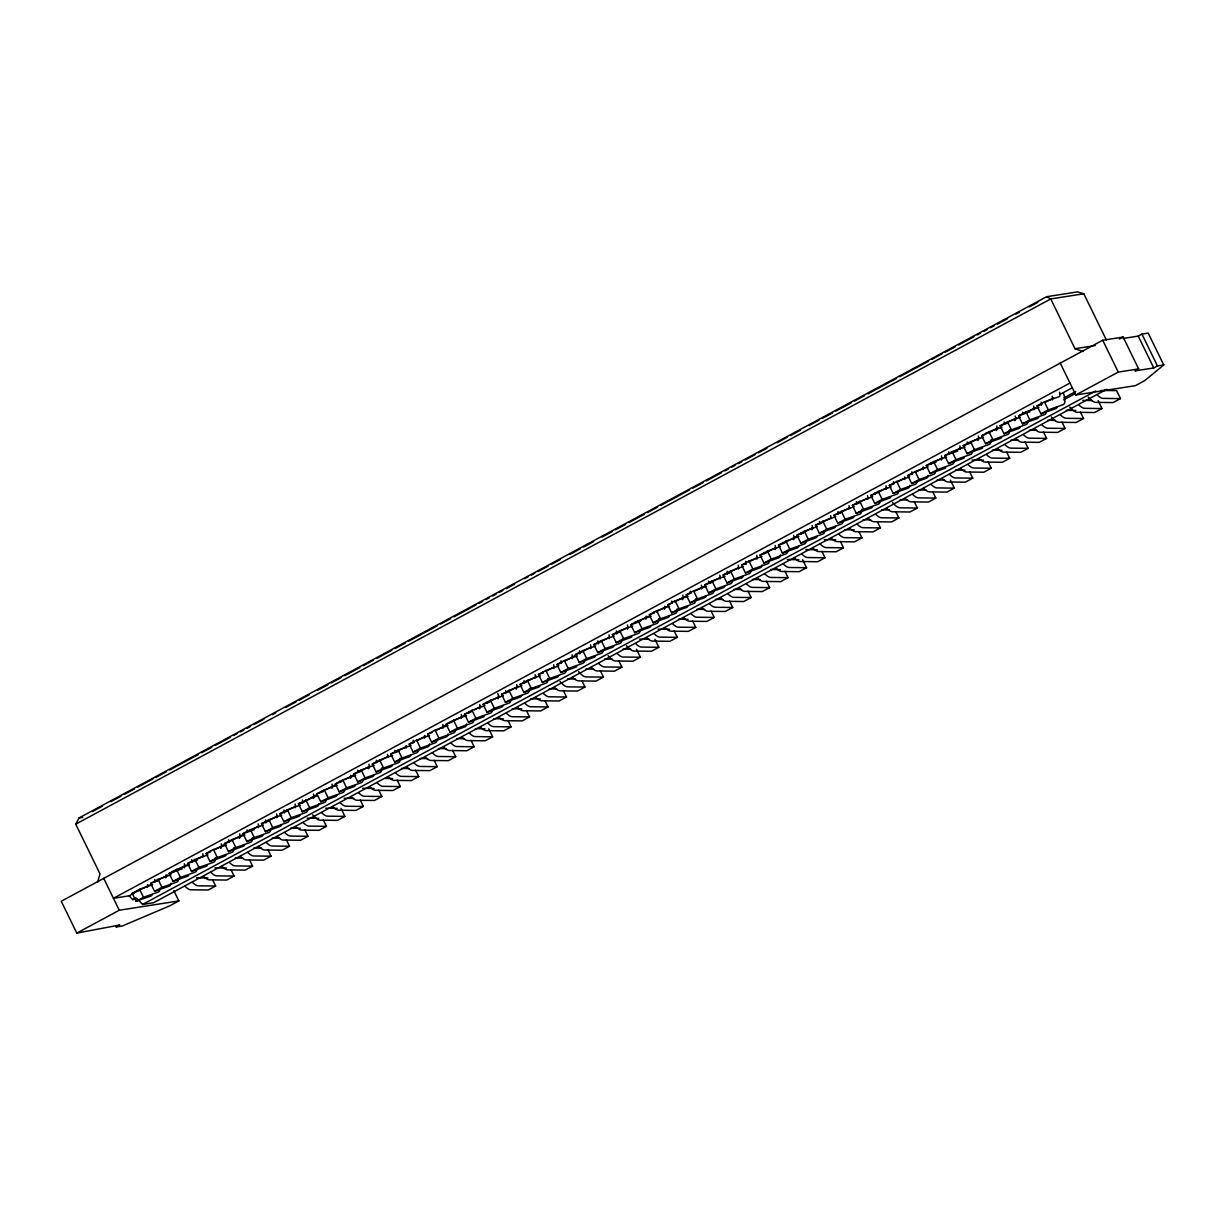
<?xml version="1.0" encoding="UTF-8"?>
<svg xmlns="http://www.w3.org/2000/svg" width="1225" height="1225" viewBox="0 0 1225 1225"><rect width="100%" height="100%" fill="white"/><g stroke="black" fill="none" stroke-linecap="round" stroke-linejoin="round"><path stroke-width="1.5" d="M97.51 882.459L100.021 873.93L75.736 824.165L79.058 817.948L1046.671 296.71L1077.525 291.887L1083.819 293.77L1106.42 340.106M1123.187 338.452L1138.239 336.094L1141.945 334.103L1148.208 333.123L1163.75 364.989L1144.625 380.684L1135.391 385.661L1075.795 394.971L1060.253 363.121M92.334 811.624L102.425 806.188M110.847 801.655L120.938 796.219M124.307 794.412L134.398 788.977M137.767 787.154L152.895 779.008M156.264 777.186L166.355 771.75M169.724 769.943L198.328 754.539M201.681 752.732L211.787 747.281M215.141 745.474L230.285 737.312M233.653 735.505L237.022 733.698M240.376 731.876L243.744 730.069M247.113 728.263L250.467 726.44M253.835 724.633L263.926 719.197M272.348 714.665L275.702 712.858M285.808 707.407L295.899 701.971M299.267 700.164L309.358 694.728M317.765 690.196L327.856 684.76M331.225 682.953L341.316 677.502M344.684 675.695L359.828 667.533M363.182 665.726L373.288 660.29M376.642 658.483L391.786 650.322M395.154 648.515L405.245 643.064M408.614 641.257L437.202 625.853M440.571 624.046L450.662 618.61M454.031 616.788L475.897 605.012M479.266 603.19L482.635 601.383M485.988 599.576L489.357 597.754M492.726 595.947L496.094 594.14M499.448 592.318L502.817 590.511M506.185 588.704L514.592 584.172M524.683 578.736L528.052 576.914M531.42 575.107L534.789 573.285M538.143 571.478L548.233 566.042M551.602 564.235L560.024 559.702M570.115 554.267L580.206 548.831M583.575 547.008L593.666 541.572M602.072 537.04L612.163 531.604M615.532 529.797L625.623 524.361M628.992 522.539L644.136 514.393M647.489 512.571L657.595 507.135M660.949 505.328L689.553 489.923M692.921 488.101L703.012 482.665M706.381 480.858L721.525 472.697M724.878 470.89L728.247 469.068M731.616 467.261L734.969 465.454M738.338 463.632L741.707 461.825M745.076 460.018L755.167 454.582M758.535 452.76L766.942 448.228M777.033 442.792L787.124 437.356M790.493 435.549L800.583 430.113M808.99 425.58L819.096 420.144M822.45 418.322L832.556 412.886M835.909 411.079L851.053 402.918M854.422 401.111L864.513 395.675M867.882 393.853L896.47 378.448M899.839 376.642L928.443 361.237M931.812 359.415L941.903 353.979M945.271 352.172L955.362 346.736M958.716 344.914L973.86 336.768M977.228 334.946L980.597 333.139M983.951 331.332L987.319 329.51M990.688 327.703L994.057 325.896M997.41 324.074L1007.517 318.638M1015.923 314.105L1019.292 312.298M1029.383 306.863L1037.789 302.33M75.736 824.165L1050.744 298.946L1083.819 293.77M1163.75 364.989L1157.472 365.969L1153.782 367.959L1134.963 370.899L1138.653 368.909L1123.111 337.059L1102.73 340.244L61.25 901.263L76.792 933.113L119.698 924.998L115.992 926.988L122.27 926.008L169.632 905.903L178.865 900.926L173.873 890.682M1119.42 339.034L1123.111 337.059M1069.961 383.027L113.435 898.293L129.115 895.842L134.168 893.117M152.313 894.495A17.824 6.033 61.7 0 1 150.889 896.026L136.113 901.278L132.223 893.301L139.604 889.319L152.574 884.71M170.198 885.522A17.824 6.033 61.7 0 1 169.356 886.088L154.58 891.325L150.69 883.347L158.071 879.366L171.041 874.772M188.665 875.584A17.824 6.033 61.7 0 1 187.823 876.135L173.047 881.388L169.157 873.394L176.538 869.428L189.508 864.819M207.132 865.631A17.824 6.033 61.7 0 1 206.29 866.197L191.513 871.434L187.624 863.457L195.005 859.475L207.959 854.882M226.181 854.698A17.824 6.033 61.7 0 1 224.757 856.244L209.98 861.481L206.091 853.503L213.472 849.522L226.426 844.928M244.648 844.76A17.824 6.033 61.7 0 1 243.208 846.291L228.447 851.543L224.542 843.566L231.938 839.584L244.893 834.975M263.115 834.807A17.824 6.033 61.7 0 1 261.675 836.353L246.914 841.59L243.009 833.612L250.405 829.631L263.36 825.037M281.582 824.854A17.824 6.033 61.7 0 1 280.142 826.4L265.381 831.653L261.476 823.659L268.872 819.678L281.827 815.084M300.048 814.916A17.824 6.033 61.7 0 1 298.609 816.463L283.833 821.699L279.943 813.722L287.339 809.74L300.293 805.131M318.837 803.585A17.824 6.033 61.7 0 1 317.076 806.509L302.299 811.746L298.41 803.768L317.137 795.76M336.982 795.01A17.824 6.033 61.7 0 1 335.543 796.556L320.766 801.808L316.877 793.815L324.273 789.849L337.227 785.24M355.449 785.072A17.824 6.033 61.7 0 1 354.01 786.618L339.233 791.855L335.344 783.878L342.724 779.896L355.694 775.303M373.916 775.119A17.824 6.033 61.7 0 1 372.477 776.665L357.7 781.902L353.811 773.924L361.191 769.943L374.161 765.349M392.383 765.181A17.824 6.033 61.7 0 1 390.943 766.712L376.167 771.964L372.278 763.987L379.658 760.005L392.628 755.396M410.834 755.228A17.824 6.033 61.7 0 1 409.41 756.774L394.634 762.011L390.744 754.033L398.125 750.052L411.095 745.458M429.623 743.897A17.824 6.033 61.7 0 1 427.877 746.821L413.101 752.073L409.211 744.08L416.592 740.114L429.562 735.505M448.09 733.943A17.824 6.033 61.7 0 1 446.344 736.883L431.567 742.12L427.678 734.143L435.059 730.161L448.028 725.567M466.557 724.006A17.824 6.033 61.7 0 1 464.811 726.93L450.034 732.167L446.145 724.189L453.526 720.208L466.495 715.614M484.12 716.426A17.824 6.033 61.7 0 1 483.278 716.977L468.501 722.229L464.612 714.252L471.993 710.27L484.962 705.661M503.169 705.493A17.824 6.033 61.7 0 1 501.745 707.039L486.968 712.276L483.079 704.298L490.459 700.317L503.414 695.723M521.636 695.54A17.824 6.033 61.7 0 1 520.212 697.086L505.435 702.323L501.546 694.345L508.926 690.364L521.881 685.77M540.103 685.602A17.824 6.033 61.7 0 1 538.663 687.133L523.902 692.385L519.997 684.407L527.393 680.426L540.347 675.817M558.569 675.649A17.824 6.033 61.7 0 1 557.13 677.195L542.369 682.432L538.464 674.454L545.86 670.473L558.814 665.879M577.036 665.696A17.824 6.033 61.7 0 1 575.597 667.242L560.836 672.494L556.931 664.501L564.327 660.535L577.281 655.926M595.503 655.758A17.824 6.033 61.7 0 1 594.064 657.304L579.287 662.541L575.398 654.563L582.794 650.582L595.748 645.988M613.97 645.805A17.824 6.033 61.7 0 1 612.531 647.351L597.754 652.588L593.865 644.61L601.261 640.629L614.215 636.035M631.84 636.847A17.824 6.033 61.7 0 1 630.997 637.398L616.221 642.65L612.332 634.673L619.712 630.691L632.682 626.082M650.904 625.914A17.824 6.033 61.7 0 1 649.464 627.46L634.688 632.697L630.798 624.719L638.179 620.738L651.149 616.144M669.371 615.961A17.824 6.033 61.7 0 1 667.931 617.507L653.155 622.759L649.265 614.766L656.646 610.785L669.616 606.191M687.822 606.023A17.824 6.033 61.7 0 1 686.398 607.554L671.622 612.806L667.732 604.828L675.113 600.847L688.082 596.238M706.289 596.07A17.824 6.033 61.7 0 1 704.865 597.616L690.088 602.853L686.199 594.875L693.58 590.894L706.549 586.3M724.756 586.117A17.824 6.033 61.7 0 1 723.332 587.663L708.555 592.915L704.666 584.922L712.047 580.956L725.016 576.347M741.799 577.725L727.022 582.962L723.133 574.984L730.513 571.003L743.483 566.409M762.011 564.847A17.824 6.033 61.7 0 1 760.266 567.772L745.489 573.009L741.6 565.031L748.98 561.05L761.95 556.456M780.478 554.894A17.824 6.033 61.7 0 1 778.732 557.819L763.956 563.071L760.067 555.093L767.447 551.112L780.402 546.503M798.623 546.335A17.824 6.033 61.7 0 1 797.199 547.881L782.423 553.118L778.533 545.14L785.914 541.159L798.868 536.565M817.09 536.382A17.824 6.033 61.7 0 1 815.651 537.928L800.89 543.18L796.985 535.187L804.381 531.221L817.335 526.612M835.557 526.444A17.824 6.033 61.7 0 1 834.118 527.99L819.357 533.227L815.452 525.249L822.848 521.268L835.802 516.674M854.024 516.491A17.824 6.033 61.7 0 1 852.585 518.037L837.823 523.274L833.919 515.296L841.315 511.315L854.269 506.721M872.491 506.538A17.824 6.033 61.7 0 1 871.052 508.084L856.275 513.336L852.386 505.343L859.782 501.377L872.736 496.768M890.958 496.6A17.824 6.033 61.7 0 1 889.518 498.146L874.742 503.383L870.853 495.405L878.248 491.424L891.203 486.83M909.746 485.268A17.824 6.033 61.7 0 1 907.985 488.193L893.209 493.43L889.319 485.452L896.715 481.471L909.67 476.877M928.213 475.315A17.824 6.033 61.7 0 1 926.452 478.24L911.676 483.492L907.786 475.514L915.167 471.533L928.137 466.924M945.761 467.736A17.824 6.033 61.7 0 1 944.919 468.302L930.143 473.539L926.253 465.561L933.634 461.58L946.603 456.986M964.228 457.798A17.824 6.033 61.7 0 1 963.386 458.349L948.609 463.601L944.72 455.608L952.101 451.642L965.07 447.033M982.695 447.845A17.824 6.033 61.7 0 1 981.853 448.411L967.076 453.648L963.187 445.67L970.567 441.689L983.537 437.095M1001.744 436.912A17.824 6.033 61.7 0 1 1000.32 438.458L985.543 443.695L981.654 435.717L989.034 431.736L1002.004 427.142M1020.211 426.958A17.824 6.033 61.7 0 1 1018.787 428.505L1004.01 433.757L1000.121 425.779L1007.501 421.798L1020.471 417.189M1038.678 417.021A17.824 6.033 61.7 0 1 1037.253 418.567L1022.477 423.804L1018.588 415.826L1025.968 411.845L1038.938 407.251M1057.144 407.067A17.824 6.033 61.7 0 1 1055.72 408.614L1040.944 413.851L1037.054 405.873L1044.435 401.892L1059.013 396.732A8.912 3.017 61.7 0 0 1059.548 392.214M137.537 891.31L149.327 884.955M156.065 881.326L167.856 874.987M171.224 873.165L186.368 865.003M194.79 860.471L203.212 855.923M215.003 849.583L225.109 844.132M230.162 841.422L243.637 834.164M248.69 831.438L258.781 825.987M267.203 821.454L277.309 816.018M285.731 811.471L295.837 806.035M300.891 803.309L316.05 795.147M326.156 789.712L334.563 785.164M344.669 779.728L354.775 774.292M359.828 771.566L369.935 766.115M378.357 761.582L388.463 756.147M396.885 751.599L406.976 746.163M417.082 740.727L425.504 736.179M435.61 730.743L445.716 725.292M450.769 722.582L464.244 715.323M474.351 709.872L481.088 706.243M487.81 702.614L499.601 696.275M508.023 691.727L518.129 686.291M528.235 680.84L536.657 676.307M546.763 670.871L553.501 667.242M565.276 660.888L575.382 655.452M580.436 652.726L590.542 647.275M598.964 642.742L609.07 637.306M617.492 632.774L627.598 627.322M637.689 621.887L647.795 616.435M656.217 611.903L666.323 606.452M674.745 601.919L684.852 596.483M694.958 591.032L703.38 586.499M710.117 582.87L720.208 577.434M728.63 572.887L738.736 567.451M748.843 562.015L757.264 557.467M767.371 552.031L775.793 547.498M785.899 542.047L795.99 536.611M801.043 533.886L812.833 527.531M822.94 522.095L831.362 517.562M839.783 513.015L849.89 507.579M858.312 503.046L868.403 497.595M876.824 493.062L886.931 487.627M897.037 482.175L905.459 477.643M915.565 472.192L923.987 467.659M930.724 464.03L942.5 457.691M952.606 452.239L961.028 447.707M969.45 443.174L979.556 437.723M987.978 433.191L998.084 427.755M1006.506 423.207L1016.597 417.771M1025.019 413.238L1035.125 407.787M1045.231 402.351L1053.653 397.803M1060.391 394.174L1072.181 387.835M129.115 895.842L132.622 899.579L135.99 897.772M1063.897 397.926L1075.688 391.571M1063.56 399.901L1075.336 393.547M76.792 933.113L119.254 910.236L178.865 900.926M136.113 901.278L143.493 897.297L158.27 892.06A17.824 6.033 61.7 0 0 160.031 889.12M154.58 891.325L161.96 887.344L176.737 882.107A17.824 6.033 61.7 0 0 178.498 879.183M173.047 881.388L180.427 877.406L195.204 872.154A17.824 6.033 61.7 0 0 196.965 869.229M191.513 871.434L198.894 867.453L213.671 862.216A17.824 6.033 61.7 0 0 215.477 857.546M209.98 861.481L217.361 857.515L232.137 852.263A17.824 6.033 61.7 0 0 233.944 847.593M228.447 851.543L235.828 847.562L250.604 842.325A17.824 6.033 61.7 0 0 252.411 837.655M246.914 841.59L254.295 837.609L269.071 832.372A17.824 6.033 61.7 0 0 270.817 829.447M265.381 831.653L272.762 827.671L287.538 822.419A17.824 6.033 61.7 0 0 289.284 819.494M283.833 821.699L291.228 817.718L306.005 812.481A17.824 6.033 61.7 0 0 307.751 809.541M302.299 811.746L309.695 807.765L324.472 802.528A17.824 6.033 61.7 0 0 326.217 799.603M320.766 801.808L328.162 797.827L342.939 792.575A17.824 6.033 61.7 0 0 344.684 789.65M339.233 791.855L346.629 787.874L361.406 782.637A17.824 6.033 61.7 0 0 363.151 779.712M357.7 781.902L365.096 777.936L379.857 772.684A17.824 6.033 61.7 0 0 381.664 768.014M376.167 771.964L383.563 767.983L398.324 762.746A17.824 6.033 61.7 0 0 400.131 758.076M394.634 762.011L402.014 758.03L416.791 752.793A17.824 6.033 61.7 0 0 418.552 749.868M413.101 752.073L420.481 748.092L435.258 742.84A17.824 6.033 61.7 0 0 437.019 739.915M431.567 742.12L438.948 738.139L453.725 732.902A17.824 6.033 61.7 0 0 455.486 729.978M450.034 732.167L457.415 728.186L472.192 722.949A17.824 6.033 61.7 0 0 473.952 720.024M468.501 722.229L475.882 718.248L490.658 713.011A17.824 6.033 61.7 0 0 492.419 710.071M486.968 712.276L494.349 708.295L509.125 703.058A17.824 6.033 61.7 0 0 510.886 700.133M505.435 702.323L512.816 698.357L527.592 693.105A17.824 6.033 61.7 0 0 529.399 688.435M523.902 692.385L531.282 688.404L546.059 683.167A17.824 6.033 61.7 0 0 547.866 678.497M542.369 682.432L549.749 678.451L564.526 673.214A17.824 6.033 61.7 0 0 566.272 670.289M560.836 672.494L568.216 668.513L582.993 663.261A17.824 6.033 61.7 0 0 584.738 660.336M579.287 662.541L586.683 658.56L601.46 653.323A17.824 6.033 61.7 0 0 603.205 650.398M597.754 652.588L605.15 648.622L619.927 643.37A17.824 6.033 61.7 0 0 621.672 640.445M616.221 642.65L623.617 638.669L638.393 633.432A17.824 6.033 61.7 0 0 640.139 630.492M634.688 632.697L642.084 628.716L656.845 623.479A17.824 6.033 61.7 0 0 658.652 618.809M653.155 622.759L660.551 618.778L675.312 613.526A17.824 6.033 61.7 0 0 677.119 608.856M671.622 612.806L679.018 608.825L693.779 603.588A17.824 6.033 61.7 0 0 695.586 598.918M690.088 602.853L697.469 598.872L712.246 593.635A17.824 6.033 61.7 0 0 714.007 590.71M708.555 592.915L715.936 588.934L730.712 583.682A17.824 6.033 61.7 0 0 732.473 580.757M727.022 582.962L734.403 578.981L749.179 573.744A17.824 6.033 61.7 0 0 750.94 570.819M745.489 573.009L752.87 569.043L767.646 563.791A17.824 6.033 61.7 0 0 769.407 560.866M763.956 563.071L771.337 559.09L786.113 553.853A17.824 6.033 61.7 0 0 787.874 550.913M782.423 553.118L789.803 549.137L804.58 543.9A17.824 6.033 61.7 0 0 806.341 540.975M800.89 543.18L808.27 539.199L823.047 533.947A17.824 6.033 61.7 0 0 824.808 531.022M819.357 533.227L826.737 529.246L841.514 524.009A17.824 6.033 61.7 0 0 843.259 521.084M837.823 523.274L845.204 519.293L859.981 514.056A17.824 6.033 61.7 0 0 861.772 509.386M856.275 513.336L863.671 509.355L878.447 504.103A17.824 6.033 61.7 0 0 880.193 501.178M874.742 503.383L882.138 499.402L896.914 494.165A17.824 6.033 61.7 0 0 898.66 491.24M893.209 493.43L900.605 489.464L915.381 484.212A17.824 6.033 61.7 0 0 917.127 481.287M911.676 483.492L919.072 479.511L933.833 474.274A17.824 6.033 61.7 0 0 935.594 471.334M930.143 473.539L937.538 469.558L952.3 464.321A17.824 6.033 61.7 0 0 954.061 461.396M948.609 463.601L956.005 459.62L970.767 454.368A17.824 6.033 61.7 0 0 972.528 451.443M967.076 453.648L974.457 449.667L989.233 444.43A17.824 6.033 61.7 0 0 991.04 439.76M985.543 443.695L992.924 439.729L1007.7 434.477A17.824 6.033 61.7 0 0 1009.507 429.807M1004.01 433.757L1011.391 429.776L1026.167 424.539A17.824 6.033 61.7 0 0 1027.928 421.599M1022.477 423.804L1029.857 419.823L1044.634 414.586A17.824 6.033 61.7 0 0 1046.395 411.661M1040.944 413.851L1048.324 409.885L1063.101 404.633A17.824 6.033 61.7 0 0 1063.407 393.103M1075.795 394.971L1118.257 372.094L1138.653 368.909M138.379 899.962L142.605 904.448L1095.763 390.989M1106.742 389.274L153.584 902.733L142.605 904.448M212.538 879.627L215.646 886.012L208.265 889.993L190.84 889.794A17.824 6.033 61.7 0 1 185.052 886.303M231.004 869.689L234.113 876.074L226.732 880.055L209.307 879.841A17.824 6.033 61.7 0 1 203.518 876.35M249.471 859.736L252.58 866.121L245.199 870.102L227.773 869.888A17.824 6.033 61.7 0 1 221.985 866.412M267.938 849.798L271.047 856.183L263.666 860.149L246.225 859.95A17.824 6.033 61.7 0 1 240.452 856.459M286.405 839.845L289.513 846.23L282.133 850.211L264.692 849.997A17.824 6.033 61.7 0 1 258.919 846.521M304.872 829.892L307.98 836.277L300.6 840.258L283.159 840.059A17.824 6.033 61.7 0 1 277.386 836.568M323.339 819.954L326.447 826.339L319.067 830.32L301.626 830.106A17.824 6.033 61.7 0 1 295.853 826.615M341.025 808.408L344.914 816.386L337.533 820.367L320.092 820.153A17.824 6.033 61.7 0 1 312.651 814.839M360.272 800.048L363.381 806.433L356 810.414L338.559 810.215A17.824 6.033 61.7 0 1 332.787 806.724M378.739 790.11L381.848 796.495L374.467 800.476L357.026 800.262A17.824 6.033 61.7 0 1 351.253 796.771M397.191 780.157L400.315 786.542L392.919 790.523L375.493 790.309A17.824 6.033 61.7 0 1 369.72 786.833M415.658 770.219L418.782 776.604L411.386 780.57L393.96 780.371A17.824 6.033 61.7 0 1 388.187 776.88M434.125 760.266L437.248 766.651L429.853 770.632L412.427 770.418A17.824 6.033 61.7 0 1 406.639 766.942M452.592 750.312L455.715 756.698L448.319 760.679L430.894 760.48A17.824 6.033 61.7 0 1 425.106 756.989M471.058 740.375L474.182 746.76L466.786 750.741L449.361 750.527A17.824 6.033 61.7 0 1 443.572 747.036M488.744 728.829L492.649 736.807L485.253 740.788L467.827 740.574A17.824 6.033 61.7 0 1 462.039 737.098M507.992 720.484L511.101 726.854L503.72 730.835L486.294 730.636A17.824 6.033 61.7 0 1 480.506 727.145M526.459 710.531L529.567 716.916L522.187 720.897L504.761 720.683A17.824 6.033 61.7 0 1 498.973 717.207M544.926 700.577L548.034 706.963L540.654 710.944L523.228 710.745A17.824 6.033 61.7 0 1 517.44 707.254M563.393 690.64L566.501 697.025L559.121 700.991L541.68 700.792A17.824 6.033 61.7 0 1 535.907 697.301M581.86 680.687L584.968 687.072L577.587 691.053L560.147 690.839A17.824 6.033 61.7 0 1 554.374 687.363M600.327 670.733L603.435 677.119L596.054 681.1L578.613 680.901A17.824 6.033 61.7 0 1 572.841 677.41M618.793 660.796L621.902 667.181L614.521 671.162L597.08 670.948A17.824 6.033 61.7 0 1 591.308 667.457M636.479 649.25L640.369 657.228L632.988 661.209L615.547 660.995A17.824 6.033 61.7 0 1 608.105 655.681M654.946 639.297L658.836 647.29L651.455 651.256L634.014 651.057A17.824 6.033 61.7 0 1 626.572 645.743M674.194 630.952L677.303 637.337L669.907 641.318L652.481 641.104A17.824 6.033 61.7 0 1 646.708 637.628M692.646 620.998L695.769 627.384L688.373 631.365L670.948 631.166A17.824 6.033 61.7 0 1 665.175 627.675M711.112 611.061L714.236 617.446L706.84 621.427L689.415 621.213A17.824 6.033 61.7 0 1 683.642 617.722M729.579 601.107L732.703 607.493L725.307 611.474L707.882 611.26A17.824 6.033 61.7 0 1 702.093 607.784M748.046 591.154L751.17 597.54L743.774 601.521L726.348 601.322A17.824 6.033 61.7 0 1 720.56 597.831M766.513 581.217L769.637 587.602L762.241 591.583L744.815 591.369A17.824 6.033 61.7 0 1 739.027 587.878M784.98 571.263L788.088 577.649L780.708 581.63L763.282 581.416A17.824 6.033 61.7 0 1 757.494 577.94M802.666 559.718L806.555 567.711L799.175 571.677L781.749 571.478A17.824 6.033 61.7 0 1 775.961 567.987M821.914 551.372L825.022 557.758L817.642 561.739L800.216 561.525A17.824 6.033 61.7 0 1 794.428 558.049M840.381 541.419L843.489 547.805L836.108 551.786L818.668 551.587A17.824 6.033 61.7 0 1 812.895 548.096M858.847 531.482L861.956 537.867L854.575 541.848L837.134 541.634A17.824 6.033 61.7 0 1 831.362 538.143M877.314 521.528L880.423 527.914L873.042 531.895L855.601 531.681A17.824 6.033 61.7 0 1 849.828 528.205M895.781 511.591L898.89 517.961L891.509 521.942L874.068 521.743A17.824 6.033 61.7 0 1 868.295 518.252M914.248 501.638L917.357 508.023L909.976 512.004L892.535 511.79A17.824 6.033 61.7 0 1 886.762 508.314M932.715 491.684L935.823 498.07L928.443 502.051L911.002 501.852A17.824 6.033 61.7 0 1 905.229 498.361M950.401 480.139L954.29 488.132L946.91 492.098L929.469 491.899A17.824 6.033 61.7 0 1 923.696 488.407M969.633 471.793L972.757 478.179L965.361 482.16L947.936 481.946A17.824 6.033 61.7 0 1 942.163 478.47M988.1 461.84L991.224 468.226L983.828 472.207L966.403 472.008A17.824 6.033 61.7 0 1 960.63 468.517M1006.567 451.903L1009.691 458.288L1002.295 462.269L984.869 462.055A17.824 6.033 61.7 0 1 979.081 458.563M1025.034 441.949L1028.158 448.335L1020.762 452.316L1003.336 452.102A17.824 6.033 61.7 0 1 997.548 448.626M1043.501 432.012L1046.625 438.397L1039.229 442.363L1021.803 442.164A17.824 6.033 61.7 0 1 1016.015 438.673M1061.968 422.058L1065.092 428.444L1057.696 432.425L1040.27 432.211A17.824 6.033 61.7 0 1 1034.482 428.735M1080.435 412.105L1083.543 418.491L1076.162 422.472L1058.737 422.273A17.824 6.033 61.7 0 1 1051.295 416.944M1098.121 400.56L1102.01 408.553L1094.629 412.519L1077.204 412.32A17.824 6.033 61.7 0 1 1069.762 407.006M1101.29 390.438L1116.588 390.622L1120.477 398.6L1113.096 402.581L1095.671 402.367A17.824 6.033 61.7 0 1 1088.229 397.053M1037.054 405.873L1041.908 404.158M1018.588 415.826L1029.919 411.799M1000.121 425.779L1008.221 422.901M981.654 435.717L984.885 434.569M963.187 445.67L969.664 443.373M944.72 455.608L957.674 451.014M926.253 465.561L935.977 462.116M907.786 475.514L912.656 473.784M889.319 485.452L894.189 483.737M870.853 495.405L875.722 493.675M852.386 505.343L858.878 503.046M833.919 515.296L840.411 512.999M815.452 525.249L821.944 522.952M796.985 535.187L803.478 532.89M778.533 545.14L785.011 542.843M760.067 555.093L766.544 552.781M741.6 565.031L746.454 563.316M723.133 574.984L731.233 572.106M704.666 584.922L712.766 582.059M686.199 594.875L691.053 593.145M667.732 604.828L670.978 603.68M649.265 614.766L654.119 613.051M630.798 624.719L640.522 621.274M612.332 634.673L618.809 632.36M593.865 644.61L598.734 642.895M575.398 654.563L580.267 652.833M556.931 664.501L561.8 662.786M538.464 674.454L543.333 672.724M519.997 684.407L526.49 682.095M501.546 694.345L508.023 692.048M483.079 704.298L489.556 702.002M464.612 714.252L471.089 711.939M446.145 724.189L449.376 723.041M427.678 734.143L432.532 732.412M409.211 744.08L414.065 742.365M390.744 754.033L398.845 751.155M372.278 763.987L377.132 762.256M353.811 773.924L360.288 771.628M335.344 783.878L341.821 781.581M316.877 793.815L323.354 791.518M298.41 803.768L304.887 801.472M279.943 813.722L288.043 810.843M261.476 823.659L269.577 820.796M243.009 833.612L254.356 829.585M224.542 843.566L229.412 841.835M206.091 853.503L209.322 852.355M187.624 863.457L197.332 860.011M169.157 873.394L182.112 868.801M150.69 883.347L157.167 881.051M132.223 893.301L137.077 891.57M1046.671 296.71L1050.744 298.946L1075.014 348.712L1095.227 345.557M79.058 817.948L82.688 817.381M132.622 899.579L137.338 898.844M1120.477 398.6L1103.051 398.385A17.824 6.033 61.7 0 1 1097.263 394.909M1082.823 400.391L1092.394 400.498M1102.01 408.553L1084.584 408.338A17.824 6.033 61.7 0 1 1078.812 404.847M1066.271 410.36L1075.841 410.467M1083.543 418.491L1066.118 418.292A17.824 6.033 61.7 0 1 1060.345 414.8M1047.804 420.298L1055.46 420.389M1065.092 428.444L1047.651 428.229A17.824 6.033 61.7 0 1 1041.878 424.753M1029.337 430.251L1036.993 430.343M1046.625 438.397L1029.184 438.183A17.824 6.033 61.7 0 1 1023.411 434.691M1010.87 440.204L1018.526 440.28M1028.158 448.335L1010.717 448.136A17.824 6.033 61.7 0 1 1004.944 444.644M992.418 450.142L1001.973 450.264M1009.691 458.288L992.25 458.073A17.824 6.033 61.7 0 1 986.477 454.597M972.037 460.064L983.507 460.202M991.224 468.226L973.783 468.027A17.824 6.033 61.7 0 1 968.01 464.535M955.485 470.032L965.04 470.155M972.757 478.179L955.316 477.964A17.824 6.033 61.7 0 1 949.543 474.488M937.018 479.986L944.659 480.077M954.29 488.132L936.849 487.917A17.824 6.033 61.7 0 1 931.077 484.426M918.551 489.939L926.192 490.031M935.823 498.07L918.398 497.871A17.824 6.033 61.7 0 1 912.61 494.379M900.084 499.877L907.725 499.968M917.357 508.023L899.931 507.808A17.824 6.033 61.7 0 1 892.489 502.495M881.617 509.83L889.258 509.922M898.89 517.961L881.464 517.762A17.824 6.033 61.7 0 1 875.676 514.27M863.15 519.768L870.791 519.859M880.423 527.914L862.997 527.715A17.824 6.033 61.7 0 1 857.209 524.223M844.683 529.721L854.238 529.843M861.956 537.867L844.53 537.653A17.824 6.033 61.7 0 1 838.742 534.177M824.303 539.643L835.772 539.781M843.489 547.805L826.063 547.606A17.824 6.033 61.7 0 1 820.275 544.114M805.836 549.596L817.305 549.734M825.022 557.758L807.597 557.543A17.824 6.033 61.7 0 1 801.808 554.067M787.369 559.534L798.853 559.672M806.555 567.711L789.13 567.497A17.824 6.033 61.7 0 1 783.357 564.005M770.816 569.518L780.386 569.625M788.088 577.649L770.663 577.45A17.824 6.033 61.7 0 1 764.89 573.958M752.349 579.456L760.005 579.548M769.637 587.602L752.196 587.388A17.824 6.033 61.7 0 1 746.423 583.912M733.882 589.409L741.538 589.501M751.17 597.54L733.729 597.341A17.824 6.033 61.7 0 1 727.956 593.849M715.431 599.347L723.072 599.438M732.703 607.493L715.262 607.278A17.824 6.033 61.7 0 1 709.489 603.803M696.964 609.3L704.605 609.392M714.236 617.446L696.795 617.232A17.824 6.033 61.7 0 1 691.022 613.74M678.497 619.253L688.052 619.36M695.769 627.384L678.328 627.185A17.824 6.033 61.7 0 1 672.556 623.693M658.116 629.175L669.585 629.313M677.303 637.337L659.862 637.122A17.824 6.033 61.7 0 1 654.089 633.647M639.649 639.113L649.204 639.236M658.836 647.29L641.41 647.076A17.824 6.033 61.7 0 1 635.622 643.584M623.096 649.097L630.737 649.173M640.369 657.228L622.943 657.029A17.824 6.033 61.7 0 1 617.155 653.538M604.629 659.035L612.27 659.127M621.902 667.181L604.476 666.967A17.824 6.033 61.7 0 1 598.688 663.491M586.163 668.988L593.803 669.08M603.435 677.119L586.009 676.92A17.824 6.033 61.7 0 1 578.567 671.606M567.696 678.926L575.337 679.018M584.968 687.072L567.543 686.857A17.824 6.033 61.7 0 1 560.101 681.544M549.229 688.879L556.87 688.971M566.501 697.025L549.076 696.811A17.824 6.033 61.7 0 1 543.288 693.319M530.762 698.832L540.317 698.939M548.034 706.963L530.609 706.764A17.824 6.033 61.7 0 1 524.821 703.272M512.295 708.77L521.85 708.892M529.567 716.916L512.142 716.702A17.824 6.033 61.7 0 1 506.369 713.226M493.828 718.723L503.398 718.83M511.101 726.854L493.675 726.655A17.824 6.033 61.7 0 1 487.902 723.163M475.361 728.661L484.932 728.783M492.649 736.807L475.208 736.608A17.824 6.033 61.7 0 1 469.435 733.117M456.894 738.614L464.551 738.706M474.182 746.76L456.741 746.546A17.824 6.033 61.7 0 1 450.968 743.07M438.428 748.567L446.084 748.659M455.715 756.698L438.274 756.499A17.824 6.033 61.7 0 1 432.502 753.007M419.976 758.505L427.617 758.597M437.248 766.651L419.808 766.437A17.824 6.033 61.7 0 1 414.035 762.961M401.509 768.458L409.15 768.55M418.782 776.604L401.341 776.39A17.824 6.033 61.7 0 1 395.568 772.898M384.956 778.426L392.597 778.518M400.315 786.542L382.874 786.343A17.824 6.033 61.7 0 1 377.101 782.852M362.661 788.333L374.13 788.471M381.848 796.495L364.407 796.281A17.824 6.033 61.7 0 1 358.634 792.805M344.194 798.271L353.749 798.394M363.381 806.433L345.955 806.234A17.824 6.033 61.7 0 1 340.167 802.743M325.728 808.224L337.197 808.362M344.914 816.386L327.488 816.172A17.824 6.033 61.7 0 1 321.7 812.696M307.261 818.178L318.73 818.315M326.447 826.339L309.022 826.125A17.824 6.033 61.7 0 1 303.233 822.649M290.708 828.146L300.263 828.253M307.98 836.277L290.555 836.078A17.824 6.033 61.7 0 1 284.767 832.587M272.241 838.084L279.882 838.176M289.513 846.23L272.088 846.016A17.824 6.033 61.7 0 1 266.3 842.54M253.774 848.037L261.43 848.129M271.047 856.183L253.621 855.969A17.824 6.033 61.7 0 1 247.833 852.478M235.307 857.99L242.963 858.067M252.58 866.121L235.154 865.922A17.824 6.033 61.7 0 1 229.381 862.431M214.926 867.912L226.411 868.05M234.113 876.074L216.687 875.86A17.824 6.033 61.7 0 1 210.914 872.384M196.459 877.85L207.944 877.988M215.646 886.012L198.22 885.813A17.824 6.033 61.7 0 1 192.448 882.322M1075.014 348.712L1083.068 351.56M1141.945 334.103L1157.472 365.969M1138.239 336.094L1153.782 367.959M1102.73 340.244L1118.257 372.094M1044.435 401.892L1048.324 409.885M1025.968 411.845L1029.857 419.823M1007.501 421.798L1011.391 429.776M989.034 431.736L992.924 439.729M970.567 441.689L974.457 449.667M952.101 451.642L956.005 459.62M933.634 461.58L937.538 469.558M915.167 471.533L919.072 479.511M896.715 481.471L900.605 489.464M878.248 491.424L882.138 499.402M859.782 501.377L863.671 509.355M841.315 511.315L845.204 519.293M822.848 521.268L826.737 529.246M804.381 531.221L808.27 539.199M785.914 541.159L789.803 549.137M767.447 551.112L771.337 559.09M748.98 561.05L752.87 569.043M730.513 571.003L734.403 578.981M712.047 580.956L715.936 588.934M693.58 590.894L697.469 598.872M675.113 600.847L679.018 608.825M656.646 610.785L660.551 618.778M638.179 620.738L642.084 628.716M619.712 630.691L623.617 638.669M601.261 640.629L605.15 648.622M582.794 650.582L586.683 658.56M564.327 660.535L568.216 668.513M545.86 670.473L549.749 678.451M527.393 680.426L531.282 688.404M508.926 690.364L512.816 698.357M490.459 700.317L494.349 708.295M471.993 710.27L475.882 718.248M453.526 720.208L457.415 728.186M435.059 730.161L438.948 738.139M416.592 740.114L420.481 748.092M398.125 750.052L402.014 758.03M379.658 760.005L383.563 767.983M361.191 769.943L365.096 777.936M342.724 779.896L346.629 787.874M324.273 789.849L328.162 797.827M305.806 799.787L309.695 807.765M287.339 809.74L291.228 817.718M268.872 819.678L272.762 827.671M250.405 829.631L254.295 837.609M231.938 839.584L235.828 847.562M213.472 849.522L217.361 857.515M195.005 859.475L198.894 867.453M176.538 869.428L180.427 877.406M158.071 879.366L161.96 887.344M139.604 889.319L143.493 897.297M103.727 878.386L119.254 910.236M1052.168 396.196A8.912 3.017 61.7 0 1 1052.352 399.932M1041.082 402.152A8.912 3.017 61.7 0 1 1041.434 405.215M1033.701 406.133A8.912 3.017 61.7 0 1 1033.885 409.885M1015.234 416.087A8.912 3.017 61.7 0 1 1015.418 419.823M1015.127 420.313A8.912 3.017 61.7 0 1 1014.698 420.604M1022.615 412.105A8.912 3.017 61.7 0 1 1022.982 414.28M996.767 426.024A8.912 3.017 61.7 0 1 997.104 429.087M996.66 430.266A8.912 3.017 61.7 0 1 996.231 430.542M1004.148 422.058A8.912 3.017 61.7 0 1 1004.515 424.233M978.3 435.978A8.912 3.017 61.7 0 1 978.653 439.025M978.193 440.219A8.912 3.017 61.7 0 1 977.764 440.495M985.941 433.145A8.912 3.017 61.7 0 1 986.048 434.171M959.833 445.931A8.912 3.017 61.7 0 1 960.186 448.978M967.229 441.949A8.912 3.017 61.7 0 1 967.582 444.124M941.367 455.868A8.912 3.017 61.7 0 1 941.259 460.11M948.763 451.887A8.912 3.017 61.7 0 1 949.13 454.077M923.16 466.97A8.912 3.017 61.7 0 1 923.083 469.558M930.541 462.989A8.912 3.017 61.7 0 1 930.663 464.015M911.829 471.793A8.912 3.017 61.7 0 1 912.196 473.968M904.693 476.923A8.912 3.017 61.7 0 1 904.617 479.511M885.966 485.712A8.912 3.017 61.7 0 1 886.15 489.449M893.362 481.731A8.912 3.017 61.7 0 1 893.607 482.895M867.499 495.666A8.912 3.017 61.7 0 1 867.683 499.402M875.14 492.833A8.912 3.017 61.7 0 1 875.263 493.859M849.048 505.603A8.912 3.017 61.7 0 1 849.384 508.666M856.428 501.622A8.912 3.017 61.7 0 1 856.796 503.812M830.581 515.557A8.912 3.017 61.7 0 1 830.918 518.604M837.961 511.575A8.912 3.017 61.7 0 1 838.329 513.75M812.114 525.51A8.912 3.017 61.7 0 1 811.991 529.736M819.494 521.528A8.912 3.017 61.7 0 1 819.862 523.703M793.647 535.447A8.912 3.017 61.7 0 1 793.524 539.689M801.288 532.63A8.912 3.017 61.7 0 1 801.395 533.656M775.18 545.401A8.912 3.017 61.7 0 1 775.058 549.627M782.821 542.568A8.912 3.017 61.7 0 1 782.928 543.594M756.713 555.338A8.912 3.017 61.7 0 1 756.897 559.09M764.354 552.521A8.912 3.017 61.7 0 1 764.461 553.547M745.627 561.31A8.912 3.017 61.7 0 1 745.979 564.357M743.223 576.179A17.824 6.033 61.7 0 1 741.799 577.725M738.246 565.292A8.912 3.017 61.7 0 1 738.43 569.028M727.16 571.263A8.912 3.017 61.7 0 1 727.512 574.311M719.779 575.245A8.912 3.017 61.7 0 1 719.963 578.981M701.312 585.183A8.912 3.017 61.7 0 1 701.496 588.934M708.693 581.201A8.912 3.017 61.7 0 1 709.061 583.391M682.846 595.136A8.912 3.017 61.7 0 1 683.198 598.183M683.029 598.872A8.912 3.017 61.7 0 1 682.31 599.653M690.226 591.154A8.912 3.017 61.7 0 1 690.594 593.329M671.775 601.107A8.912 3.017 61.7 0 1 672.142 603.282M664.639 606.237A8.912 3.017 61.7 0 1 664.731 608.136M664.562 608.825A8.912 3.017 61.7 0 1 664.272 609.315M646.172 616.175A8.912 3.017 61.7 0 1 645.805 619.268M653.553 612.209A8.912 3.017 61.7 0 1 653.675 613.235M627.445 624.98A8.912 3.017 61.7 0 1 627.338 629.206M635.086 622.147A8.912 3.017 61.7 0 1 635.208 623.173M616.374 630.952A8.912 3.017 61.7 0 1 616.711 633.999M608.978 634.918A8.912 3.017 61.7 0 1 609.162 638.669M597.907 640.889A8.912 3.017 61.7 0 1 598.244 643.937M590.511 644.871A8.912 3.017 61.7 0 1 590.695 648.607M579.44 650.843A8.912 3.017 61.7 0 1 579.777 653.89M572.06 654.824A8.912 3.017 61.7 0 1 572.228 658.56M553.593 664.762A8.912 3.017 61.7 0 1 553.761 668.513M560.973 660.78A8.912 3.017 61.7 0 1 561.341 662.97M535.126 674.715A8.912 3.017 61.7 0 1 535.463 677.762M542.752 671.882A8.912 3.017 61.7 0 1 542.874 672.908M516.659 684.653A8.912 3.017 61.7 0 1 516.996 687.715M516.537 688.894A8.912 3.017 61.7 0 1 516.123 689.17M524.04 680.687A8.912 3.017 61.7 0 1 524.407 682.861M497.809 693.365A8.912 3.017 61.7 0 1 498.07 698.847M505.573 690.624A8.912 3.017 61.7 0 1 505.94 692.814M479.725 704.559A8.912 3.017 61.7 0 1 479.603 708.785M487.366 701.726A8.912 3.017 61.7 0 1 487.473 702.752M461.258 714.497A8.912 3.017 61.7 0 1 461.442 718.248M468.899 711.679A8.912 3.017 61.7 0 1 469.007 712.705M442.792 724.45A8.912 3.017 61.7 0 1 442.975 728.186M450.433 721.617A8.912 3.017 61.7 0 1 450.54 722.643M424.57 735.551A8.912 3.017 61.7 0 1 424.508 738.139M413.238 740.359A8.912 3.017 61.7 0 1 413.606 742.549M406.103 745.504A8.912 3.017 61.7 0 1 406.042 748.092M387.391 754.294A8.912 3.017 61.7 0 1 387.743 757.341M394.787 750.312A8.912 3.017 61.7 0 1 395.139 752.487M368.924 764.232A8.912 3.017 61.7 0 1 368.388 768.749M376.32 760.266A8.912 3.017 61.7 0 1 376.688 762.44M357.853 770.203A8.912 3.017 61.7 0 1 358.221 772.393M350.717 775.333A8.912 3.017 61.7 0 1 350.35 778.426M331.99 784.138A8.912 3.017 61.7 0 1 331.883 788.364M339.631 781.305A8.912 3.017 61.7 0 1 339.754 782.331M313.523 794.076A8.912 3.017 61.7 0 1 313.416 798.317M321.164 791.258A8.912 3.017 61.7 0 1 321.287 792.284M302.453 800.048A8.912 3.017 61.7 0 1 302.789 803.095M295.057 804.029A8.912 3.017 61.7 0 1 295.24 807.765M283.986 810.001A8.912 3.017 61.7 0 1 284.322 813.048M276.605 813.982A8.912 3.017 61.7 0 1 276.773 817.718M265.519 819.938A8.912 3.017 61.7 0 1 265.856 823.001M258.138 823.92A8.912 3.017 61.7 0 1 258.307 827.671M239.671 833.873A8.912 3.017 61.7 0 1 239.855 837.609M239.549 838.099A8.912 3.017 61.7 0 1 239.135 838.39M247.052 829.892A8.912 3.017 61.7 0 1 247.419 832.066M221.204 843.811A8.912 3.017 61.7 0 1 221.541 846.873M221.082 848.052A8.912 3.017 61.7 0 1 220.668 848.328M228.585 839.845A8.912 3.017 61.7 0 1 228.953 842.019M202.738 853.764A8.912 3.017 61.7 0 1 203.074 856.811M210.378 850.931A8.912 3.017 61.7 0 1 210.486 851.972M184.271 863.717A8.912 3.017 61.7 0 1 184.608 866.764M184.454 867.453A8.912 3.017 61.7 0 1 184.148 867.943M191.651 859.736A8.912 3.017 61.7 0 1 192.019 861.91M171.102 883.164A17.824 6.033 61.7 0 1 170.78 884.542M166.049 874.818A8.912 3.017 61.7 0 1 165.697 877.896M173.445 870.837A8.912 3.017 61.7 0 1 173.552 871.863M154.718 879.627A8.912 3.017 61.7 0 1 155.085 881.801M147.582 884.756A8.912 3.017 61.7 0 1 147.521 887.344"/></g></svg>
